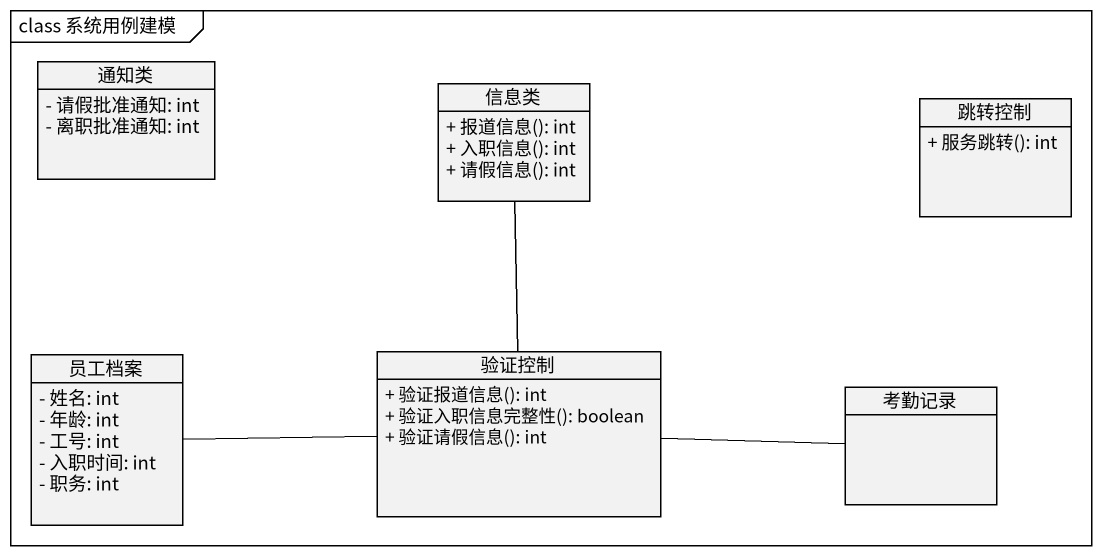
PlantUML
@startuml
mainframe class 系统用例建模
hide circle
hide empty members
skinparam classAttributeIconSize 0
class 通知类 {
  - 请假批准通知: int
  - 离职批准通知: int
}
class 信息类 {
  + 报道信息(): int
  + 入职信息(): int
  + 请假信息(): int
}
class 跳转控制 {
  + 服务跳转(): int
}
class 员工档案 {
  - 姓名: int
  - 年龄: int
  - 工号: int
  - 入职时间: int
  - 职务: int
}
class 验证控制 {
  + 验证报道信息(): int
  + 验证入职信息完整性(): boolean
  + 验证请假信息(): int
}
class 考勤记录
信息类 -- 验证控制
员工档案 -right- 验证控制
验证控制 -right- 考勤记录
@enduml
